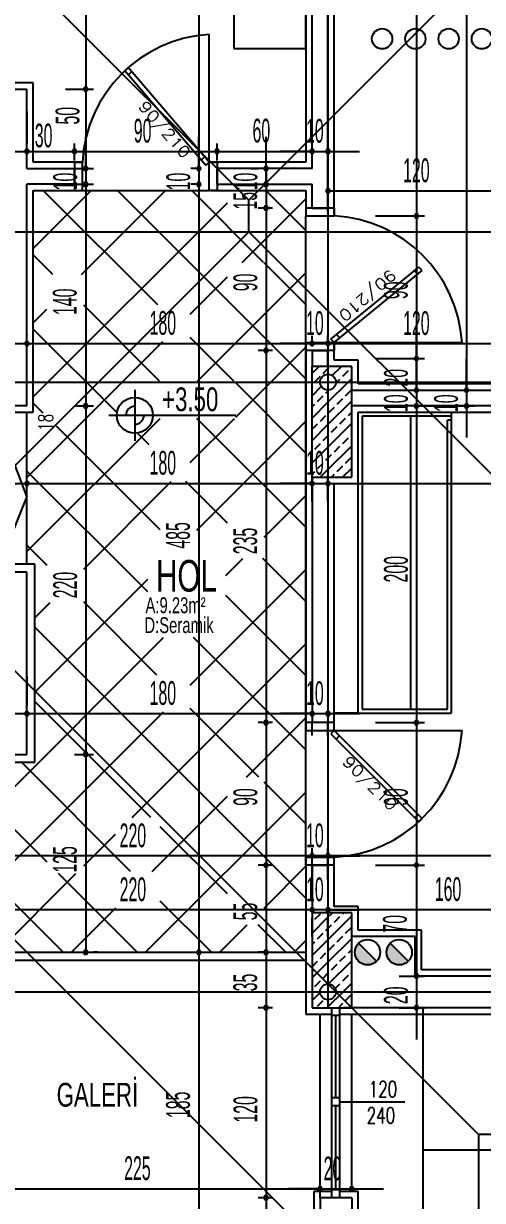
# Model space of a CAD drawing. Extents: x 3907.4 to 3911.57, y -3054.42 to -3053.7.
# Drawn here: x 3908.68 to 3908.738, y -3054.2664 to -3054.1177 of the extents above; entities that cross this region are included whole.
import ezdxf
from ezdxf.enums import TextEntityAlignment as Align

# ---------------------------------------------------------------- set-up
doc = ezdxf.new("R2010")
doc.units = 0
doc.header["$LTSCALE"] = 2
doc.header["$MEASUREMENT"] = 0
for name, pattern in [('ACAD_ISO03W100', [30, 12, -18]), ('ACAD_ISO07W100', [3.5, 0.5, -3]), ('ACAD_ISO10W100', [18, 12, -3, 0, -3])]:
    doc.linetypes.add(name, pattern=pattern)
doc.layers.get('0').update_dxf_attribs({"linetype": 'CONTINUOUS'})
for name, color, linetype in [('AKS', 11, 'CONTINUOUS'), ('DOĞRAMA', 2, 'CONTINUOUS'), ('DUVAR', 7, 'CONTINUOUS'), ('KOLON', 3, 'CONTINUOUS'), ('KOLTAR', 9, 'CONTINUOUS'), ('MB', 11, 'CONTINUOUS'), ('OLÇÜ', 6, 'CONTINUOUS'), ('SıVA', 6, 'CONTINUOUS'), ('TARAMA', 9, 'CONTINUOUS'), ('TEFRIŞ', 32, 'CONTINUOUS'), ('TEXT', 11, 'CONTINUOUS'), ('ÇATI', 7, 'CONTINUOUS')]:
    doc.layers.add(name, color=color, linetype=linetype)
doc.styles.add('DETAY', font='stylu.ttf', dxfattribs={"width": 0.7, "height": 13})
doc.styles.add('KAPı-PEN', font='simplex.shx', dxfattribs={"width": 0.7, "height": 10})
doc.styles.add('MAHAL', font='stylu.ttf', dxfattribs={"width": 0.7, "height": 20})
doc.styles.add('ÖLÇÜ', font='stylu.ttf', dxfattribs={"width": 0.5})
doc.linetypes.add('TRACKS', pattern='A,0.15,[130,ltypeshp.shx,S=0.25,R=0,X=0,Y=0],0.15', length=0.3)

msp = doc.modelspace()

# ---------------------------------------------------------------- hatches: boundary and pattern name
at = {"layer": 'SıVA'}
for points in [[(3908.723465526086, -3054.23662954204, 0.1989123673796589), (3908.724596896936, -3054.23616091289), (3908.722334155236, -3054.23389817119, 0.668178637919306)], [(3908.727465526086, -3054.23662954204, 0.1989123673796589), (3908.728596896936, -3054.23616091289), (3908.726334155237, -3054.23389817119, 0.668178637919306)]]:
    msp.add_hatch(color=256, dxfattribs=at).paths.add_polyline_path(points)

# ---------------------------------------------------------------- linework, layer by layer
at = {"color": 0, "linetype": 'ByBlock'}
for centre, start, end in [((3908.68788191342, -3054.12602954204), 90, 270), ((3908.68788191342, -3054.12602954204), 90, 270), ((3908.68788191342, -3054.12602954204), 270, 90), ((3908.68788191342, -3054.12602954204), 270, 90), ((3908.680465526086, -3054.133872682175), 0, 180), ((3908.680465526086, -3054.133872682175), 0, 180), ((3908.686465526087, -3054.133872682175), 0, 180), ((3908.686465526087, -3054.133872682175), 0, 180), ((3908.704465526086, -3054.133872682175), 0, 180), ((3908.704465526086, -3054.133872682175), 0, 180), ((3908.716465526086, -3054.133872682175), 0, 180), ((3908.716465526086, -3054.133872682175), 0, 180), ((3908.718465526086, -3054.133872682175), 0, 180), ((3908.680465526086, -3054.133872682175), 180, 0), ((3908.680465526086, -3054.133872682175), 180, 0), ((3908.686465526087, -3054.133872682175), 180, 0), ((3908.686465526087, -3054.133872682175), 180, 0), ((3908.704465526086, -3054.133872682175), 180, 0), ((3908.704465526086, -3054.133872682175), 180, 0), ((3908.716465526086, -3054.133872682175), 180, 0), ((3908.716465526086, -3054.133872682175), 180, 0), ((3908.718465526086, -3054.133872682175), 180, 0), ((3908.68788191342, -3054.13602954204), 90, 270), ((3908.68788191342, -3054.13602954204), 90, 270), ((3908.68788191342, -3054.13602954204), 270, 90), ((3908.68788191342, -3054.13602954204), 270, 90), ((3908.702166012065, -3054.13602954204), 90, 270), ((3908.702166012065, -3054.13602954204), 90, 270), ((3908.702166012065, -3054.13602954204), 270, 90), ((3908.702166012065, -3054.13602954204), 270, 90), ((3908.71064713891, -3054.13602954204), 90, 270), ((3908.71064713891, -3054.13602954204), 270, 90), ((3908.68788191342, -3054.13802954204), 90, 270), ((3908.68788191342, -3054.13802954204), 90, 270), ((3908.68788191342, -3054.13802954204), 270, 90), ((3908.68788191342, -3054.13802954204), 270, 90), ((3908.702166012065, -3054.13802954204), 90, 270), ((3908.702166012065, -3054.13802954204), 90, 270), ((3908.702166012065, -3054.13802954204), 270, 90), ((3908.702166012065, -3054.13802954204), 270, 90), ((3908.71064713891, -3054.13802954204), 90, 270), ((3908.71064713891, -3054.13802954204), 90, 270), ((3908.71064713891, -3054.13802954204), 270, 90), ((3908.71064713891, -3054.13802954204), 270, 90), ((3908.718465526086, -3054.138861397425), 0, 180), ((3908.718465526086, -3054.138861397425), 180, 0), ((3908.71064713891, -3054.14102954204), 90, 270), ((3908.71064713891, -3054.14102954204), 90, 270), ((3908.71064713891, -3054.14102954204), 270, 90), ((3908.71064713891, -3054.14102954204), 270, 90), ((3908.729637964168, -3054.14202954204), 90, 270), ((3908.729637964168, -3054.14202954204), 90, 270), ((3908.729637964168, -3054.14202954204), 270, 90), ((3908.729637964168, -3054.14202954204), 270, 90), ((3908.680465526086, -3054.158153164385), 0, 180), ((3908.680465526086, -3054.158153164385), 0, 180), ((3908.680465526086, -3054.158153164385), 180, 0), ((3908.680465526086, -3054.158153164385), 180, 0), ((3908.71064713891, -3054.15902954204), 90, 270), ((3908.71064713891, -3054.15902954204), 90, 270), ((3908.71064713891, -3054.15902954204), 270, 90), ((3908.71064713891, -3054.15902954204), 270, 90), ((3908.716465526086, -3054.158153164385), 0, 180), ((3908.716465526086, -3054.158153164385), 0, 180), ((3908.716465526086, -3054.158153164385), 180, 0), ((3908.716465526086, -3054.158153164385), 180, 0), ((3908.718465526086, -3054.158153164385), 0, 180), ((3908.718465526086, -3054.158153164385), 0, 180), ((3908.718465526086, -3054.158153164385), 180, 0), ((3908.718465526086, -3054.158153164385), 180, 0), ((3908.729637964168, -3054.16002954204), 90, 270), ((3908.729637964168, -3054.16002954204), 90, 270), ((3908.729637964168, -3054.16002954204), 270, 90), ((3908.729637964168, -3054.16002954204), 270, 90), ((3908.729637964168, -3054.16402954204), 90, 270), ((3908.729637964168, -3054.16402954204), 90, 270), ((3908.729637964168, -3054.16402954204), 270, 90), ((3908.729637964168, -3054.16402954204), 270, 90), ((3908.735965032226, -3054.16402954204), 90, 270), ((3908.735965032226, -3054.16402954204), 90, 270), ((3908.735965032226, -3054.16402954204), 270, 90), ((3908.735965032226, -3054.16402954204), 270, 90), ((3908.68788191342, -3054.16602954204), 90, 270), ((3908.68788191342, -3054.16602954204), 90, 270), ((3908.68788191342, -3054.16602954204), 270, 90), ((3908.68788191342, -3054.16602954204), 270, 90), ((3908.729637964168, -3054.16602954204), 90, 270), ((3908.729637964168, -3054.16602954204), 90, 270), ((3908.729637964168, -3054.16602954204), 270, 90), ((3908.729637964168, -3054.16602954204), 270, 90), ((3908.735965032226, -3054.16602954204), 90, 270), ((3908.735965032226, -3054.16602954204), 270, 90), ((3908.680465526086, -3054.175814088294), 0, 180), ((3908.680465526086, -3054.175814088294), 0, 180), ((3908.680465526086, -3054.175814088294), 180, 0), ((3908.680465526086, -3054.175814088294), 180, 0), ((3908.716465526086, -3054.175814088294), 0, 180), ((3908.716465526086, -3054.175814088294), 0, 180), ((3908.716465526086, -3054.175814088294), 180, 0), ((3908.716465526086, -3054.175814088294), 180, 0), ((3908.718465526086, -3054.175814088294), 0, 180), ((3908.718465526086, -3054.175814088294), 0, 180), ((3908.718465526086, -3054.175814088294), 180, 0), ((3908.718465526086, -3054.175814088294), 180, 0), ((3908.680465526086, -3054.204892913765), 0, 180), ((3908.680465526086, -3054.204892913765), 0, 180), ((3908.680465526086, -3054.204892913765), 180, 0), ((3908.680465526086, -3054.204892913765), 180, 0), ((3908.716465526086, -3054.204892913765), 0, 180), ((3908.716465526086, -3054.204892913765), 0, 180), ((3908.716465526086, -3054.204892913765), 180, 0), ((3908.716465526086, -3054.204892913765), 180, 0), ((3908.718465526086, -3054.204892913765), 0, 180), ((3908.718465526086, -3054.204892913765), 180, 0), ((3908.71064713891, -3054.20602954204), 90, 270), ((3908.71064713891, -3054.20602954204), 90, 270), ((3908.71064713891, -3054.20602954204), 270, 90), ((3908.71064713891, -3054.20602954204), 270, 90), ((3908.729637964168, -3054.20602954204), 90, 270), ((3908.729637964168, -3054.20602954204), 90, 270), ((3908.729637964168, -3054.20602954204), 270, 90), ((3908.729637964168, -3054.20602954204), 270, 90), ((3908.68788191342, -3054.21002954204), 90, 270), ((3908.68788191342, -3054.21002954204), 90, 270), ((3908.68788191342, -3054.21002954204), 270, 90), ((3908.68788191342, -3054.21002954204), 270, 90), ((3908.716465526086, -3054.222860197557), 0, 180), ((3908.716465526086, -3054.222860197557), 0, 180), ((3908.716465526086, -3054.222860197557), 180, 0), ((3908.716465526086, -3054.222860197557), 180, 0), ((3908.718465526086, -3054.222860197557), 0, 180), ((3908.718465526086, -3054.222860197557), 0, 180), ((3908.718465526086, -3054.222860197557), 180, 0), ((3908.718465526086, -3054.222860197557), 180, 0), ((3908.71064713891, -3054.22402954204), 90, 270), ((3908.71064713891, -3054.22402954204), 90, 270), ((3908.71064713891, -3054.22402954204), 270, 90), ((3908.71064713891, -3054.22402954204), 270, 90), ((3908.729637964168, -3054.22402954204), 90, 270), ((3908.729637964168, -3054.22402954204), 90, 270), ((3908.729637964168, -3054.22402954204), 270, 90), ((3908.729637964168, -3054.22402954204), 270, 90), ((3908.716465526086, -3054.229674175726), 0, 180), ((3908.716465526086, -3054.229674175726), 0, 180), ((3908.716465526086, -3054.229674175726), 180, 0), ((3908.716465526086, -3054.229674175726), 180, 0), ((3908.718465526086, -3054.229674175726), 0, 180), ((3908.718465526086, -3054.229674175726), 0, 180), ((3908.718465526086, -3054.229674175726), 180, 0), ((3908.718465526086, -3054.229674175726), 180, 0), ((3908.68788191342, -3054.23502954204), 90, 270), ((3908.68788191342, -3054.23502954204), 270, 90), ((3908.702166012065, -3054.23502954204), 90, 270), ((3908.702166012065, -3054.23502954204), 90, 270), ((3908.702166012065, -3054.23502954204), 270, 90), ((3908.702166012065, -3054.23502954204), 270, 90), ((3908.71064713891, -3054.23502954204), 90, 270), ((3908.71064713891, -3054.23502954204), 90, 270), ((3908.71064713891, -3054.23502954204), 270, 90), ((3908.71064713891, -3054.23502954204), 270, 90), ((3908.729637964168, -3054.23802954204), 90, 270), ((3908.729637964168, -3054.23802954204), 90, 270), ((3908.729637964168, -3054.23802954204), 270, 90), ((3908.729637964168, -3054.23802954204), 270, 90), ((3908.71064713891, -3054.24202954204), 90, 270), ((3908.71064713891, -3054.24202954204), 90, 270), ((3908.71064713891, -3054.24202954204), 270, 90), ((3908.71064713891, -3054.24202954204), 270, 90), ((3908.729637964168, -3054.24202954204), 90, 270), ((3908.729637964168, -3054.24202954204), 270, 90), ((3908.717465526086, -3054.264923928749), 0, 180), ((3908.717465526086, -3054.264923928749), 0, 180), ((3908.721465526086, -3054.264923928749), 0, 180), ((3908.71064713891, -3054.26602954204), 90, 270), ((3908.71064713891, -3054.26602954204), 90, 270), ((3908.71064713891, -3054.26602954204), 270, 90), ((3908.71064713891, -3054.26602954204), 270, 90), ((3908.717465526086, -3054.264923928749), 180, 0), ((3908.717465526086, -3054.264923928749), 180, 0), ((3908.721465526086, -3054.264923928749), 180, 0)]:
    msp.add_arc(centre, 0.00025, start, end, dxfattribs=at)
at = {"layer": 'AKS', "linetype": 'ACAD_ISO10W100'}
for p, q in [((3908.718465526086, -3053.717968091759), (3908.718465526086, -3054.24202954204)), ((3908.430962617092, -3054.14402954204), (3908.806465526086, -3054.14402954204)), ((3908.430962617092, -3054.16302954204), (3908.806465526086, -3054.16302954204)), ((3908.430962617092, -3054.24002954204), (3908.806465526086, -3054.24002954204))]:
    msp.add_line(p, q, dxfattribs=at)
at = {"layer": 'AKS'}
for centre in [(3908.718465526086, -3054.16302954204), (3908.718465526086, -3054.24002954204)]:
    msp.add_circle(centre, 0.001, dxfattribs=at)
at = {"layer": 'DOĞRAMA', "linetype": 'ACAD_ISO07W100'}
for p, q in [((3908.703465526086, -3054.13522954204), (3908.703465526086, -3054.11910690046)), ((3908.719265526086, -3054.15802954204), (3908.735388167666, -3054.15802954204)), ((3908.719265526086, -3054.20702954204), (3908.735388167666, -3054.20702954204))]:
    msp.add_line(p, q, dxfattribs=at)
at = {"layer": 'DOĞRAMA'}
for p, q in [((3908.693240299743, -3054.123262268361), (3908.692828942054, -3054.123699120802)), ((3908.703465526086, -3054.13522954204), (3908.693240456764, -3054.123262107375)), ((3908.703041262017, -3054.135653806109), (3908.692828942054, -3054.123699120802)), ((3908.693690662545, -3054.123789028816), (3908.693267356475, -3054.124212334886)), ((3908.686465526087, -3054.13522954204), (3908.686465526087, -3054.13882954204)), ((3908.686465526087, -3054.13522954204), (3908.687465526086, -3054.13522954204)), ((3908.687465526086, -3054.13882954204), (3908.687465526086, -3054.13522954204)), ((3908.702823800048, -3054.134587816002), (3908.70239953598, -3054.13501208007)), ((3908.703465526086, -3054.13522954204), (3908.703041262017, -3054.135653806109)), ((3908.703465526086, -3054.13522954204), (3908.704465526086, -3054.13522954204)), ((3908.703465526086, -3054.13882954204), (3908.703465526086, -3054.13522954204)), ((3908.704465526086, -3054.13522954204), (3908.704465526086, -3054.13882954204)), ((3908.686465526087, -3054.13882954204), (3908.687465526086, -3054.13882954204)), ((3908.704465526086, -3054.13882954204), (3908.703465526086, -3054.13882954204)), ((3908.715665526086, -3054.14102954204), (3908.715665526086, -3054.14202954204)), ((3908.719265526086, -3054.14102954204), (3908.715665526086, -3054.14102954204)), ((3908.719265526086, -3054.14102954204), (3908.719265526086, -3054.14202954204)), ((3908.715665526086, -3054.14202954204), (3908.719265526086, -3054.14202954204)), ((3908.718841262018, -3054.157605277971), (3908.729926526909, -3054.14852001308)), ((3908.73036337935, -3054.148931370769), (3908.729926526909, -3054.14852001308)), ((3908.719265526086, -3054.15802954204), (3908.730363540336, -3054.14893152779)), ((3908.729874976726, -3054.149420091401), (3908.729450712657, -3054.148995827332)), ((3908.719265526086, -3054.15802954204), (3908.718841262018, -3054.157605277971)), ((3908.719907252124, -3054.157387816002), (3908.719482988056, -3054.156963551933)), ((3908.715665526086, -3054.15902954204), (3908.715665526086, -3054.15802954204)), ((3908.715665526086, -3054.15802954204), (3908.719265526086, -3054.15802954204)), ((3908.719265526086, -3054.15902954204), (3908.715665526086, -3054.15902954204)), ((3908.719265526086, -3054.15802954204), (3908.719265526086, -3054.15902954204)), ((3908.715665526086, -3054.20602954204), (3908.715665526086, -3054.20702954204)), ((3908.719265526086, -3054.20602954204), (3908.715665526086, -3054.20602954204)), ((3908.719265526086, -3054.20702954204), (3908.719265526086, -3054.20602954204)), ((3908.715665526086, -3054.20702954204), (3908.719265526086, -3054.20702954204)), ((3908.719265526086, -3054.20702954204), (3908.718841262018, -3054.207453806109)), ((3908.718841262018, -3054.207453806109), (3908.729926526909, -3054.218539071)), ((3908.719265526086, -3054.20702954204), (3908.730363540336, -3054.218127556289)), ((3908.719907252124, -3054.207671268078), (3908.719482988056, -3054.208095532147)), ((3908.729874976726, -3054.217638992679), (3908.729450712657, -3054.218063256748)), ((3908.73036337935, -3054.218127713311), (3908.729926526909, -3054.218539071)), ((3908.715665526086, -3054.22402954204), (3908.715665526086, -3054.22302954204)), ((3908.715665526086, -3054.22302954204), (3908.719265526086, -3054.22302954204)), ((3908.719265526086, -3054.22402954204), (3908.719265526086, -3054.22302954204)), ((3908.719265526086, -3054.22402954204), (3908.715665526086, -3054.22402954204)), ((3908.718965526086, -3054.26602954204), (3908.718965526086, -3054.24202954204)), ((3908.719965526087, -3054.26602954204), (3908.719965526087, -3054.24202954204)), ((3908.717465526086, -3054.26522954204), (3908.717465526086, -3054.24282954204)), ((3908.719965526087, -3054.24302954204), (3908.718965526086, -3054.24302954204)), ((3908.719465526086, -3054.253423657439), (3908.719465526086, -3054.24302954204)), ((3908.721465526086, -3054.26522954204), (3908.721465526086, -3054.24282954204)), ((3908.719965526087, -3054.253423657439), (3908.718965526086, -3054.253423657439)), ((3908.719965526087, -3054.253920572399), (3908.725342630676, -3054.253920572399)), ((3908.719965526087, -3054.253920572399), (3908.727342630676, -3054.253920572399)), ((3908.719965526087, -3054.253920572399), (3908.728163043502, -3054.253920572399)), ((3908.719965526087, -3054.254423657439), (3908.718965526086, -3054.254423657439)), ((3908.719465526086, -3054.26502954204), (3908.719465526086, -3054.254423657439)), ((3908.719965526087, -3054.26502954204), (3908.718965526086, -3054.26502954204)), ((3908.719965526087, -3054.26502954204), (3908.718965526086, -3054.26502954204))]:
    msp.add_line(p, q, dxfattribs=at)
at = {"layer": 'DOĞRAMA', "linetype": 'ACAD_ISO07W100'}
for centre, radius, start, end in [((3908.704512516399, -3054.13614639299), 0.01707162834610346, 93.51611418985316, 176.9213847279347), ((3908.718348675136, -3054.159076532353), 0.01707162834609832, 3.516114189853143, 86.9213847279347), ((3908.718348675136, -3054.205982551727), 0.01707162834610099, 273.0786152720653, 356.4838858101468)]:
    msp.add_arc(centre, radius, start, end, dxfattribs=at)
at = {"layer": 'DUVAR'}
for p, q in [((3908.716465526086, -3054.13602954204), (3908.716465526086, -3054.05602954204)), ((3908.718465526086, -3054.14102954204), (3908.718465526086, -3054.05602954204)), ((3908.634465526086, -3054.12602954204), (3908.680465526086, -3054.12602954204)), ((3908.680465526086, -3054.13602954204), (3908.680465526086, -3054.12602954204)), ((3908.680465526086, -3054.13602954204), (3908.686465526087, -3054.13602954204)), ((3908.686465526087, -3054.13802954204), (3908.686465526087, -3054.13602954204)), ((3908.686465526087, -3054.13802954204), (3908.686465526087, -3054.13602954204)), ((3908.686465526087, -3054.13802954204), (3908.686465526087, -3054.13602954204)), ((3908.716465526086, -3054.13602954204), (3908.704465526086, -3054.13602954204)), ((3908.704465526086, -3054.13802954204), (3908.704465526086, -3054.13602954204)), ((3908.704465526086, -3054.13602954204), (3908.704465526086, -3054.13802954204)), ((3908.704465526086, -3054.13602954204), (3908.704465526086, -3054.13802954204)), ((3908.704465526086, -3054.13602954204), (3908.704465526086, -3054.13802954204)), ((3908.680465526086, -3054.16602954204), (3908.680465526086, -3054.13802954204)), ((3908.686465526087, -3054.13802954204), (3908.680465526086, -3054.13802954204)), ((3908.704465526086, -3054.13802954204), (3908.716465526086, -3054.13802954204)), ((3908.716465526086, -3054.14102954204), (3908.716465526086, -3054.13802954204)), ((3908.716465526086, -3054.14102954204), (3908.718465526086, -3054.14102954204)), ((3908.716465526086, -3054.14102954204), (3908.718465526086, -3054.14102954204)), ((3908.716465526086, -3054.14102954204), (3908.718465526086, -3054.14102954204)), ((3908.716465526086, -3054.15902954204), (3908.716465526086, -3054.16102954204)), ((3908.716465526086, -3054.15902954204), (3908.716465526086, -3054.16102954204)), ((3908.716465526086, -3054.15902954204), (3908.718465526086, -3054.15902954204)), ((3908.718465526086, -3054.15902954204), (3908.716465526086, -3054.15902954204)), ((3908.718465526086, -3054.15902954204), (3908.716465526086, -3054.15902954204)), ((3908.718465526086, -3054.15902954204), (3908.716465526086, -3054.15902954204)), ((3908.718465526086, -3054.16102954204), (3908.718465526086, -3054.15902954204)), ((3908.718465526086, -3054.16102954204), (3908.718465526086, -3054.15902954204)), ((3908.721465526086, -3054.16402954204), (3908.742465526086, -3054.16402954204)), ((3908.680465526086, -3054.16602954204), (3908.615465526086, -3054.16602954204)), ((3908.805465526086, -3054.16602954204), (3908.721465526086, -3054.16602954204)), ((3908.716465526086, -3054.17502954204), (3908.716465526086, -3054.20602954204)), ((3908.718465526086, -3054.17502954204), (3908.718465526086, -3054.20602954204)), ((3908.718465526086, -3054.20602954204), (3908.716465526086, -3054.20602954204)), ((3908.718465526086, -3054.20602954204), (3908.716465526086, -3054.20602954204)), ((3908.716465526086, -3054.22402954204), (3908.716465526086, -3054.23002954204)), ((3908.716465526086, -3054.22402954204), (3908.718465526086, -3054.22402954204)), ((3908.718465526086, -3054.22402954204), (3908.718465526086, -3054.23002954204)), ((3908.729465526086, -3054.23302954204), (3908.721465526086, -3054.23302954204)), ((3908.729465526086, -3054.23802954204), (3908.729465526086, -3054.23302954204)), ((3908.750465526086, -3054.23802954204), (3908.729465526086, -3054.23802954204)), ((3908.747465526086, -3054.24202954204), (3908.720465526086, -3054.24202954204)), ((3908.717465526086, -3054.26602954204), (3908.717465526086, -3054.27202954204)), ((3908.721465526086, -3054.26602954204), (3908.717465526086, -3054.26602954204)), ((3908.721465526086, -3054.26602954204), (3908.721465526086, -3054.27602954204))]:
    msp.add_line(p, q, dxfattribs=at)
at = {"layer": 'DUVAR', "ltscale": 4}
for p, q in [((3908.686465526087, -3054.13602954204), (3908.686465526087, -3054.13802954204)), ((3908.718465526086, -3054.14102954204), (3908.716465526086, -3054.14102954204)), ((3908.718465526086, -3054.22402954204), (3908.716465526086, -3054.22402954204))]:
    msp.add_line(p, q, dxfattribs=at)
at = {"layer": 'DUVAR'}
for centre in [(3908.723465526086, -3054.23502954204), (3908.727465526086, -3054.23502954204)]:
    msp.add_circle(centre, 0.0016, dxfattribs=at)
at = {"layer": 'KOLON'}
for p, q in [((3908.716465526086, -3054.17502954204), (3908.716465526086, -3054.16102954204)), ((3908.721465526086, -3054.16102954204), (3908.716465526086, -3054.16102954204)), ((3908.716465526086, -3054.17502954204), (3908.716465526086, -3054.16102954204)), ((3908.721465526086, -3054.17502954204), (3908.721465526086, -3054.16102954204)), ((3908.716465526086, -3054.17502954204), (3908.721465526086, -3054.17502954204)), ((3908.716465526086, -3054.17502954204), (3908.721465526086, -3054.17502954204)), ((3908.721465526086, -3054.23002954204), (3908.716465526086, -3054.23002954204)), ((3908.716465526086, -3054.23002954204), (3908.716465526086, -3054.24202954204)), ((3908.721465526086, -3054.24202954204), (3908.721465526086, -3054.23002954204)), ((3908.716465526086, -3054.24202954204), (3908.721465526086, -3054.24202954204)), ((3908.716465526086, -3054.24202954204), (3908.721465526086, -3054.24202954204))]:
    msp.add_line(p, q, dxfattribs=at)
at = {"layer": 'KOLTAR'}
for p, q in [((3908.716465526086, -3054.161904288769), (3908.717340272815, -3054.16102954204)), ((3908.717861838022, -3054.161922190394), (3908.718465526086, -3054.161318502329)), ((3908.718465526086, -3054.161318502329), (3908.718568944803, -3054.161215083613)), ((3908.719008469332, -3054.162189772648), (3908.72016869994, -3054.16102954204)), ((3908.720336711755, -3054.162275743784), (3908.721043818537, -3054.161568637003)), ((3908.721397371927, -3054.161215083613), (3908.721465526086, -3054.161146929453)), ((3908.716465526086, -3054.164732715893), (3908.717625756694, -3054.163572485286)), ((3908.71680117785, -3054.162982850566), (3908.717508284631, -3054.162275743784)), ((3908.718465526086, -3054.165561143018), (3908.720997127065, -3054.16302954204)), ((3908.719457649536, -3054.163154806004), (3908.7195829135, -3054.16302954204)), ((3908.7195829135, -3054.16302954204), (3908.719983158365, -3054.162629297175)), ((3908.720997127065, -3054.16302954204), (3908.721465526086, -3054.162561143019)), ((3908.71715473124, -3054.1654577243), (3908.717861838022, -3054.164750617519)), ((3908.718215391412, -3054.164397064128), (3908.718465526086, -3054.164146929454)), ((3908.718465526086, -3054.164146929454), (3908.71859079005, -3054.16402166549)), ((3908.720690265146, -3054.164750617519), (3908.721397371927, -3054.164043510737)), ((3908.716465526086, -3054.167561143018), (3908.718465526086, -3054.165561143018)), ((3908.716465526086, -3054.166146929454), (3908.71680117785, -3054.16581127769)), ((3908.718465526086, -3054.168389570143), (3908.721465526086, -3054.165389570143)), ((3908.718568944803, -3054.166871937862), (3908.719276051584, -3054.166164831081)), ((3908.719629604974, -3054.16581127769), (3908.720336711755, -3054.165104170909)), ((3908.717508284631, -3054.167932598034), (3908.718215391412, -3054.167225491253)), ((3908.719983158365, -3054.168286151425), (3908.720690265146, -3054.167579044643)), ((3908.721043818537, -3054.167225491253), (3908.721465526086, -3054.166803783703)), ((3908.716465526086, -3054.168975356578), (3908.71715473124, -3054.168286151425)), ((3908.716465526086, -3054.170389570143), (3908.718465526086, -3054.168389570143)), ((3908.718465526086, -3054.171217997268), (3908.721465526086, -3054.168217997268)), ((3908.718922498193, -3054.169346811596), (3908.719629604974, -3054.168639704815)), ((3908.71680117785, -3054.17146813194), (3908.717508284631, -3054.170761025159)), ((3908.717861838022, -3054.170407471768), (3908.718465526086, -3054.169803783703)), ((3908.718465526086, -3054.169803783703), (3908.718568944803, -3054.169700364987)), ((3908.720336711755, -3054.170761025159), (3908.721043818537, -3054.170053918378)), ((3908.721397371927, -3054.169700364987), (3908.721465526086, -3054.169632210828)), ((3908.716465526086, -3054.173217997268), (3908.718465526086, -3054.171217997268)), ((3908.718465526086, -3054.174046424393), (3908.721465526086, -3054.171046424393)), ((3908.718465526086, -3054.172632210828), (3908.718922498193, -3054.172175238721)), ((3908.719276051584, -3054.171821685331), (3908.719983158365, -3054.171114578549)), ((3908.71715473124, -3054.173943005674), (3908.717861838022, -3054.173235898893)), ((3908.718215391412, -3054.172882345502), (3908.718465526086, -3054.172632210828)), ((3908.719629604974, -3054.174296559065), (3908.720336711755, -3054.173589452284)), ((3908.720310835564, -3054.17502954204), (3908.721465526086, -3054.173874851517)), ((3908.720690265146, -3054.173235898893), (3908.721397371927, -3054.172528792112)), ((3908.716465526086, -3054.174632210828), (3908.71680117785, -3054.174296559065)), ((3908.717482408439, -3054.17502954204), (3908.718465526086, -3054.174046424393)), ((3908.718896621999, -3054.17502954204), (3908.719276051584, -3054.174650112455)), ((3908.71680117785, -3054.23086510156), (3908.717508284631, -3054.230157994778)), ((3908.718465526086, -3054.230614966888), (3908.719050950934, -3054.23002954204)), ((3908.718465526086, -3054.233443394012), (3908.721465526086, -3054.230443394012)), ((3908.720336711755, -3054.230157994778), (3908.720465164494, -3054.23002954204)), ((3908.716465526086, -3054.232614966887), (3908.718465526086, -3054.230614966888)), ((3908.718465526086, -3054.232029180448), (3908.718922498193, -3054.231572208341)), ((3908.719276051584, -3054.23121865495), (3908.719983158365, -3054.230511548169)), ((3908.720690265146, -3054.232632868513), (3908.721397371927, -3054.231925761731)), ((3908.716465526086, -3054.235443394012), (3908.718465526086, -3054.233443394012)), ((3908.71715473124, -3054.233339975294), (3908.717861838022, -3054.232632868513)), ((3908.718215391412, -3054.232279315122), (3908.718465526086, -3054.232029180448)), ((3908.718465526086, -3054.236271821137), (3908.721465526086, -3054.233271821137)), ((3908.719629604974, -3054.233693528684), (3908.720336711755, -3054.232986421903)), ((3908.716465526086, -3054.234029180448), (3908.71680117785, -3054.233693528684)), ((3908.718568944803, -3054.234754188856), (3908.719276051584, -3054.234047082075)), ((3908.721043818537, -3054.235107742247), (3908.721465526086, -3054.234686034697)), ((3908.716465526086, -3054.236857607572), (3908.71715473124, -3054.236168402419)), ((3908.716465526086, -3054.238271821137), (3908.718465526086, -3054.236271821137)), ((3908.717508284631, -3054.235814849028), (3908.718215391412, -3054.235107742247)), ((3908.718533892582, -3054.239031881766), (3908.721465526086, -3054.236100248262)), ((3908.719983158365, -3054.236168402419), (3908.720690265146, -3054.235461295637)), ((3908.717861838022, -3054.238289722762), (3908.718465526086, -3054.237686034697)), ((3908.718465526086, -3054.237686034697), (3908.718568944803, -3054.237582615981)), ((3908.718922498193, -3054.23722906259), (3908.719629604974, -3054.236521955809)), ((3908.721397371927, -3054.237582615981), (3908.721465526086, -3054.237514461822)), ((3908.71680117785, -3054.239350382934), (3908.717508284631, -3054.238643276153)), ((3908.719372224791, -3054.239607763117), (3908.719983158365, -3054.238996829543)), ((3908.720336711755, -3054.238643276153), (3908.721043818537, -3054.237936169372)), ((3908.720364659433, -3054.24002954204), (3908.721465526086, -3054.238928675386)), ((3908.716465526086, -3054.241100248262), (3908.717467865813, -3054.240097908536)), ((3908.718465526086, -3054.241928675387), (3908.720364659433, -3054.24002954204)), ((3908.720690265146, -3054.241118149886), (3908.721397371927, -3054.240411043105)), ((3908.71715473124, -3054.241825256668), (3908.717861838022, -3054.241118149886)), ((3908.718364659433, -3054.24202954204), (3908.718465526086, -3054.241928675387)), ((3908.719778872993, -3054.24202954204), (3908.720336711755, -3054.241471703277)), ((3908.721193086558, -3054.24202954204), (3908.721465526086, -3054.241757102511))]:
    msp.add_line(p, q, dxfattribs=at)
at = {"layer": 'MB'}
for p, q in [((3908.680465526086, -3054.18602954204), (3908.680465526086, -3054.16682954204)), ((3908.681465526086, -3054.18602954204), (3908.635465526086, -3054.18602954204)), ((3908.680465526086, -3054.18702954204), (3908.636465526086, -3054.18702954204)), ((3908.680465526086, -3054.21002954204), (3908.680465526086, -3054.18702954204)), ((3908.681465526086, -3054.21102954204), (3908.681465526086, -3054.18602954204)), ((3908.681465526086, -3054.19002954204), (3908.681465526086, -3054.18902954204)), ((3908.673265526086, -3054.21002954204), (3908.680465526086, -3054.21002954204)), ((3908.673265526086, -3054.21102954204), (3908.681465526086, -3054.21102954204)), ((3908.673265526086, -3054.23502954204), (3908.715665526086, -3054.23502954204)), ((3908.673265526086, -3054.23602954204), (3908.715665526086, -3054.23602954204))]:
    msp.add_line(p, q, dxfattribs=at)
at = {"layer": 'MB', "color": 2}
for p, q in [((3908.678865526086, -3054.173358607757), (3908.680465526086, -3054.17752954204)), ((3908.678865526086, -3054.18152954204), (3908.680465526086, -3054.17752954204)), ((3908.730465526086, -3054.27602954204), (3908.730465526086, -3054.24202954204)), ((3908.822465526086, -3054.26002954204), (3908.730465526086, -3054.26002954204))]:
    msp.add_line(p, q, dxfattribs=at)
at = {"layer": 'OLÇÜ', "color": 6}
for p, q in [((3908.68788191342, -3054.04602954204), (3908.68788191342, -3054.12602954204)), ((3908.702166012065, -3054.04602954204), (3908.702166012065, -3054.13602954204)), ((3908.729637964168, -3054.04602954204), (3908.729637964168, -3054.14202954204)), ((3908.735965032226, -3054.04602954204), (3908.735965032226, -3054.16402954204)), ((3908.685330678817, -3054.12602954204), (3908.68888191342, -3054.12602954204)), ((3908.685330678817, -3054.12602954204), (3908.68888191342, -3054.12602954204)), ((3908.68788191342, -3054.12602954204), (3908.68788191342, -3054.13602954204)), ((3908.680465526086, -3054.128839344621), (3908.680465526086, -3054.132872682175)), ((3908.680465526086, -3054.128839344621), (3908.680465526086, -3054.132872682175)), ((3908.68788191342, -3054.13602954204), (3908.68788191342, -3054.13202954204)), ((3908.702166012065, -3054.13602954204), (3908.702166012065, -3054.13202954204)), ((3908.71064713891, -3054.13602954204), (3908.71064713891, -3054.13202954204)), ((3908.686465526087, -3054.13502954204), (3908.686465526087, -3054.132872682175)), ((3908.686465526087, -3054.13502954204), (3908.686465526087, -3054.132872682175)), ((3908.704465526086, -3054.13502954204), (3908.704465526086, -3054.132872682175)), ((3908.704465526086, -3054.13502954204), (3908.704465526086, -3054.132872682175)), ((3908.716465526086, -3054.13402954204), (3908.716465526086, -3054.132872682175)), ((3908.716465526086, -3054.13402954204), (3908.716465526086, -3054.132872682175)), ((3908.718465526086, -3054.134660369086), (3908.718465526086, -3054.132872682175)), ((3908.678465526086, -3054.133872682175), (3908.680465526086, -3054.133872682175)), ((3908.680465526086, -3054.133872682175), (3908.684465526086, -3054.133872682175)), ((3908.680465526086, -3054.133872682175), (3908.686465526087, -3054.133872682175)), ((3908.686465526087, -3054.133872682175), (3908.704465526086, -3054.133872682175)), ((3908.704465526086, -3054.133872682175), (3908.716465526086, -3054.133872682175)), ((3908.71064713891, -3054.13802954204), (3908.71064713891, -3054.13402954204)), ((3908.716465526086, -3054.133872682175), (3908.712465526086, -3054.133872682175)), ((3908.716465526086, -3054.133872682175), (3908.718465526086, -3054.133872682175)), ((3908.718465526086, -3054.133872682175), (3908.722465526086, -3054.133872682175)), ((3908.686465526087, -3054.13602954204), (3908.68888191342, -3054.13602954204)), ((3908.686465526087, -3054.13602954204), (3908.68888191342, -3054.13602954204)), ((3908.68788191342, -3054.13602954204), (3908.68788191342, -3054.13802954204)), ((3908.702465526086, -3054.13602954204), (3908.701166012065, -3054.13602954204)), ((3908.702465526086, -3054.13602954204), (3908.701166012065, -3054.13602954204)), ((3908.702166012065, -3054.13602954204), (3908.702166012065, -3054.13802954204)), ((3908.708761248171, -3054.13602954204), (3908.70964713891, -3054.13602954204)), ((3908.71064713891, -3054.13602954204), (3908.71064713891, -3054.13802954204)), ((3908.686465526087, -3054.13802954204), (3908.68888191342, -3054.13802954204)), ((3908.686465526087, -3054.13802954204), (3908.68888191342, -3054.13802954204)), ((3908.68788191342, -3054.13802954204), (3908.68788191342, -3054.16602954204)), ((3908.68788191342, -3054.13802954204), (3908.68788191342, -3054.14202954204)), ((3908.702465526086, -3054.13802954204), (3908.701166012065, -3054.13802954204)), ((3908.702465526086, -3054.13802954204), (3908.701166012065, -3054.13802954204)), ((3908.702166012065, -3054.13802954204), (3908.702166012065, -3054.23502954204)), ((3908.702166012065, -3054.13802954204), (3908.702166012065, -3054.14202954204)), ((3908.708761248171, -3054.13802954204), (3908.70964713891, -3054.13802954204)), ((3908.708761248171, -3054.13802954204), (3908.70964713891, -3054.13802954204)), ((3908.71064713891, -3054.13802954204), (3908.71064713891, -3054.14202954204)), ((3908.71064713891, -3054.13802954204), (3908.71064713891, -3054.14102954204)), ((3908.718465526086, -3054.138861397425), (3908.742465526086, -3054.138861397425)), ((3908.711465526086, -3054.14102954204), (3908.70964713891, -3054.14102954204)), ((3908.711465526086, -3054.14102954204), (3908.70964713891, -3054.14102954204)), ((3908.71064713891, -3054.14102954204), (3908.71064713891, -3054.15902954204)), ((3908.71064713891, -3054.14102954204), (3908.71064713891, -3054.14502954204)), ((3908.718465526086, -3054.141443889021), (3908.718465526086, -3054.139861397425)), ((3908.724465526087, -3054.14202954204), (3908.730637964168, -3054.14202954204)), ((3908.724465526087, -3054.14202954204), (3908.730637964168, -3054.14202954204)), ((3908.729637964168, -3054.14202954204), (3908.729637964168, -3054.16002954204)), ((3908.729637964168, -3054.16002954204), (3908.729637964168, -3054.15602954204)), ((3908.680465526086, -3054.157111785228), (3908.680465526086, -3054.157153164385)), ((3908.680465526086, -3054.157111785228), (3908.680465526086, -3054.157153164385)), ((3908.716465526086, -3054.15802954204), (3908.716465526086, -3054.157153164385)), ((3908.716465526086, -3054.15802954204), (3908.716465526086, -3054.157153164385)), ((3908.718465526086, -3054.15802954204), (3908.718465526086, -3054.157153164385)), ((3908.718465526086, -3054.15802954204), (3908.718465526086, -3054.157153164385)), ((3908.678465526086, -3054.158153164385), (3908.680465526086, -3054.158153164385)), ((3908.680465526086, -3054.158153164385), (3908.716465526086, -3054.158153164385)), ((3908.680465526086, -3054.158153164385), (3908.684465526086, -3054.158153164385)), ((3908.711465526086, -3054.15902954204), (3908.70964713891, -3054.15902954204)), ((3908.711465526086, -3054.15902954204), (3908.70964713891, -3054.15902954204)), ((3908.71064713891, -3054.15902954204), (3908.71064713891, -3054.20602954204)), ((3908.716465526086, -3054.158153164385), (3908.712465526086, -3054.158153164385)), ((3908.716465526086, -3054.158153164385), (3908.718465526086, -3054.158153164385)), ((3908.718465526086, -3054.158153164385), (3908.742465526086, -3054.158153164385)), ((3908.718465526086, -3054.158153164385), (3908.722465526086, -3054.158153164385)), ((3908.724465526087, -3054.16002954204), (3908.730637964168, -3054.16002954204)), ((3908.724465526087, -3054.16002954204), (3908.730637964168, -3054.16002954204)), ((3908.729637964168, -3054.16002954204), (3908.729637964168, -3054.16402954204)), ((3908.729637964168, -3054.16402954204), (3908.729637964168, -3054.16002954204)), ((3908.735965032226, -3054.16402954204), (3908.735965032226, -3054.16002954204)), ((3908.729637964168, -3054.16402954204), (3908.729637964168, -3054.16802954204)), ((3908.729637964168, -3054.16402954204), (3908.729637964168, -3054.16602954204)), ((3908.729732149196, -3054.16402954204), (3908.736965032226, -3054.16402954204)), ((3908.729732149196, -3054.16402954204), (3908.736965032226, -3054.16402954204)), ((3908.729732149196, -3054.16402954204), (3908.730637964168, -3054.16402954204)), ((3908.729732149196, -3054.16402954204), (3908.730637964168, -3054.16402954204)), ((3908.735965032226, -3054.16402954204), (3908.735965032226, -3054.16602954204)), ((3908.686465526087, -3054.16602954204), (3908.68888191342, -3054.16602954204)), ((3908.686465526087, -3054.16602954204), (3908.68888191342, -3054.16602954204)), ((3908.68788191342, -3054.16602954204), (3908.68788191342, -3054.21002954204)), ((3908.729637964168, -3054.16602954204), (3908.729637964168, -3054.20602954204)), ((3908.729637964168, -3054.16602954204), (3908.729637964168, -3054.17002954204)), ((3908.729732149196, -3054.16602954204), (3908.730637964168, -3054.16602954204)), ((3908.729732149196, -3054.16602954204), (3908.736965032226, -3054.16602954204)), ((3908.729732149196, -3054.16602954204), (3908.730637964168, -3054.16602954204)), ((3908.735965032226, -3054.16602954204), (3908.735965032226, -3054.17002954204)), ((3908.680465526086, -3054.176300726311), (3908.680465526086, -3054.174814088294)), ((3908.680465526086, -3054.176300726311), (3908.680465526086, -3054.174814088294)), ((3908.716465526086, -3054.178108507647), (3908.716465526086, -3054.174814088294)), ((3908.716465526086, -3054.178108507647), (3908.716465526086, -3054.174814088294)), ((3908.718465526086, -3054.178108507647), (3908.718465526086, -3054.174814088294)), ((3908.718465526086, -3054.178108507647), (3908.718465526086, -3054.174814088294)), ((3908.636465526086, -3054.175814088294), (3908.680465526086, -3054.175814088294)), ((3908.680465526086, -3054.175814088294), (3908.716465526086, -3054.175814088294)), ((3908.716465526086, -3054.175814088294), (3908.712465526086, -3054.175814088294)), ((3908.716465526086, -3054.175814088294), (3908.718465526086, -3054.175814088294)), ((3908.718465526086, -3054.175814088294), (3908.722465526086, -3054.175814088294)), ((3908.718465526086, -3054.175814088294), (3908.802465526087, -3054.175814088294)), ((3908.680465526086, -3054.200149747796), (3908.680465526086, -3054.203892913765)), ((3908.680465526086, -3054.200149747796), (3908.680465526086, -3054.203892913765)), ((3908.615465526086, -3054.204892913765), (3908.680465526086, -3054.204892913765)), ((3908.680465526086, -3054.204892913765), (3908.716465526086, -3054.204892913765)), ((3908.716465526086, -3054.204892913765), (3908.712465526086, -3054.204892913765)), ((3908.716465526086, -3054.204892913765), (3908.718465526086, -3054.204892913765)), ((3908.718465526086, -3054.204892913765), (3908.722465526086, -3054.204892913765)), ((3908.711465526086, -3054.20602954204), (3908.70964713891, -3054.20602954204)), ((3908.711465526086, -3054.20602954204), (3908.70964713891, -3054.20602954204)), ((3908.71064713891, -3054.20602954204), (3908.71064713891, -3054.22402954204)), ((3908.716465526086, -3054.207646899903), (3908.716465526086, -3054.205892913765)), ((3908.716465526086, -3054.207646899903), (3908.716465526086, -3054.205892913765)), ((3908.718465526086, -3054.207646899903), (3908.718465526086, -3054.205892913765)), ((3908.724465526087, -3054.20602954204), (3908.730637964168, -3054.20602954204)), ((3908.724465526087, -3054.20602954204), (3908.730637964168, -3054.20602954204)), ((3908.729637964168, -3054.20602954204), (3908.729637964168, -3054.22402954204)), ((3908.686465526087, -3054.21002954204), (3908.68888191342, -3054.21002954204)), ((3908.686465526087, -3054.21002954204), (3908.68888191342, -3054.21002954204)), ((3908.68788191342, -3054.21002954204), (3908.68788191342, -3054.23502954204)), ((3908.716465526086, -3054.222860197557), (3908.672465526086, -3054.222860197557)), ((3908.716465526086, -3054.222860197557), (3908.712465526086, -3054.222860197557)), ((3908.716465526086, -3054.225851858883), (3908.716465526086, -3054.221860197557)), ((3908.716465526086, -3054.225851858883), (3908.716465526086, -3054.221860197557)), ((3908.718465526086, -3054.222860197557), (3908.716465526086, -3054.222860197557)), ((3908.718465526086, -3054.225851858883), (3908.718465526086, -3054.221860197557)), ((3908.718465526086, -3054.225851858883), (3908.718465526086, -3054.221860197557)), ((3908.802465526087, -3054.222860197557), (3908.718465526086, -3054.222860197557)), ((3908.718465526086, -3054.222860197557), (3908.722465526086, -3054.222860197557)), ((3908.711465526086, -3054.22402954204), (3908.70964713891, -3054.22402954204)), ((3908.711465526086, -3054.22402954204), (3908.70964713891, -3054.22402954204)), ((3908.71064713891, -3054.22402954204), (3908.71064713891, -3054.23502954204)), ((3908.724465526087, -3054.22402954204), (3908.730637964168, -3054.22402954204)), ((3908.724465526087, -3054.22402954204), (3908.730637964168, -3054.22402954204)), ((3908.729637964168, -3054.22402954204), (3908.729637964168, -3054.23802954204)), ((3908.716465526086, -3054.229674175726), (3908.672465526086, -3054.229674175726)), ((3908.716465526086, -3054.229674175726), (3908.712465526086, -3054.229674175726)), ((3908.718465526086, -3054.229674175726), (3908.716465526086, -3054.229674175726)), ((3908.750465526086, -3054.229674175726), (3908.718465526086, -3054.229674175726)), ((3908.718465526086, -3054.229674175726), (3908.722465526086, -3054.229674175726)), ((3908.716465526086, -3054.23302954204), (3908.716465526086, -3054.230674175727)), ((3908.716465526086, -3054.23302954204), (3908.716465526086, -3054.230674175727)), ((3908.718465526086, -3054.23302954204), (3908.718465526086, -3054.230674175727)), ((3908.718465526086, -3054.23302954204), (3908.718465526086, -3054.230674175727)), ((3908.729637964168, -3054.23802954204), (3908.729637964168, -3054.23402954204)), ((3908.68939898575, -3054.23502954204), (3908.68888191342, -3054.23502954204)), ((3908.698674811449, -3054.23502954204), (3908.701166012065, -3054.23502954204)), ((3908.698674811449, -3054.23502954204), (3908.701166012065, -3054.23502954204)), ((3908.702166012065, -3054.23502954204), (3908.702166012065, -3054.27202954204)), ((3908.710465526086, -3054.23502954204), (3908.70964713891, -3054.23502954204)), ((3908.710465526086, -3054.23502954204), (3908.70964713891, -3054.23502954204)), ((3908.71064713891, -3054.23502954204), (3908.71064713891, -3054.24202954204)), ((3908.727465526086, -3054.23802954204), (3908.730637964168, -3054.23802954204)), ((3908.727465526086, -3054.23802954204), (3908.730637964168, -3054.23802954204)), ((3908.729637964168, -3054.23802954204), (3908.729637964168, -3054.24202954204)), ((3908.711465526086, -3054.24202954204), (3908.70964713891, -3054.24202954204)), ((3908.711465526086, -3054.24202954204), (3908.70964713891, -3054.24202954204)), ((3908.71064713891, -3054.24202954204), (3908.71064713891, -3054.26602954204)), ((3908.727465526086, -3054.24202954204), (3908.730637964168, -3054.24202954204)), ((3908.729637964168, -3054.24202954204), (3908.729637964168, -3054.24602954204)), ((3908.717465526086, -3054.26602954204), (3908.717465526086, -3054.263923928749)), ((3908.717465526086, -3054.26602954204), (3908.717465526086, -3054.263923928749)), ((3908.721465526086, -3054.26502954204), (3908.721465526086, -3054.263923928749)), ((3908.672465526086, -3054.264923928749), (3908.717465526086, -3054.264923928749)), ((3908.711465526086, -3054.26602954204), (3908.70964713891, -3054.26602954204)), ((3908.711465526086, -3054.26602954204), (3908.70964713891, -3054.26602954204)), ((3908.71064713891, -3054.26602954204), (3908.71064713891, -3054.27202954204)), ((3908.717465526086, -3054.264923928749), (3908.713465526086, -3054.264923928749)), ((3908.717465526086, -3054.264923928749), (3908.721465526086, -3054.264923928749)), ((3908.721465526086, -3054.264923928749), (3908.725465526086, -3054.264923928749))]:
    msp.add_line(p, q, dxfattribs=at)
at = {"layer": 'SıVA'}
for p, q in [((3908.715665526086, -3054.04682954204), (3908.715665526086, -3054.13522954204)), ((3908.719265526086, -3054.14182954204), (3908.719265526086, -3054.05682954204)), ((3908.681265526086, -3054.12522954204), (3908.635265526086, -3054.12522954204)), ((3908.681265526086, -3054.13522954204), (3908.681265526086, -3054.12522954204)), ((3908.687265526086, -3054.13522954204), (3908.681265526086, -3054.13522954204)), ((3908.715665526086, -3054.13522954204), (3908.703665526086, -3054.13522954204)), ((3908.681265526086, -3054.13882954204), (3908.687265526086, -3054.13882954204)), ((3908.681265526086, -3054.16682954204), (3908.681265526086, -3054.13882954204)), ((3908.703665526086, -3054.13882954204), (3908.715665526086, -3054.13882954204)), ((3908.715665526086, -3054.13882954204), (3908.715665526086, -3054.14182954204)), ((3908.715665526086, -3054.15822954204), (3908.715665526086, -3054.20682954204)), ((3908.719265526086, -3054.16022954204), (3908.719265526086, -3054.15822954204)), ((3908.722265526086, -3054.16022954204), (3908.719265526086, -3054.16022954204)), ((3908.722265526086, -3054.16322954204), (3908.722265526086, -3054.16022954204)), ((3908.741665526086, -3054.16322954204), (3908.722265526086, -3054.16322954204)), ((3908.616265526086, -3054.16682954204), (3908.681265526086, -3054.16682954204)), ((3908.722265526086, -3054.16682954204), (3908.801665526086, -3054.16682954204)), ((3908.722265526086, -3054.17582954204), (3908.722265526086, -3054.16682954204)), ((3908.719265526086, -3054.20682954204), (3908.719265526086, -3054.17582954204)), ((3908.719265526086, -3054.17582954204), (3908.722265526086, -3054.17582954204)), ((3908.715665526086, -3054.22322954204), (3908.715665526086, -3054.23082954204)), ((3908.719265526086, -3054.22922954204), (3908.719265526086, -3054.22322954204)), ((3908.715665526086, -3054.22922954204), (3908.715665526086, -3054.24282954204)), ((3908.722265526086, -3054.22922954204), (3908.719265526086, -3054.22922954204)), ((3908.722265526086, -3054.23222954204), (3908.722265526086, -3054.22922954204)), ((3908.730265526086, -3054.23222954204), (3908.722265526086, -3054.23222954204)), ((3908.730265526086, -3054.23722954204), (3908.730265526086, -3054.23222954204)), ((3908.722334155236, -3054.23389817119), (3908.724596896936, -3054.23616091289)), ((3908.726334155237, -3054.23389817119), (3908.728596896936, -3054.23616091289)), ((3908.751265526086, -3054.23722954204), (3908.730265526086, -3054.23722954204)), ((3908.715665526086, -3054.24282954204), (3908.718965526086, -3054.24282954204)), ((3908.719965526087, -3054.24282954204), (3908.722265526086, -3054.24282954204)), ((3908.720665526086, -3054.24282954204), (3908.746665526086, -3054.24282954204)), ((3908.716665526086, -3054.26522954204), (3908.716665526086, -3054.27122954204)), ((3908.718965526086, -3054.26522954204), (3908.716665526086, -3054.26522954204)), ((3908.722265526086, -3054.26522954204), (3908.719965526087, -3054.26522954204)), ((3908.722265526086, -3054.27682954204), (3908.722265526086, -3054.26522954204))]:
    msp.add_line(p, q, dxfattribs=at)
at = {"layer": 'TARAMA'}
for p, q in [((3908.681265526086, -3054.146144279111), (3908.688580263157, -3054.13882954204)), ((3908.696971715611, -3054.153277981369), (3908.682523276282, -3054.13882954204)), ((3908.687362897993, -3054.149416072054), (3908.697949428008, -3054.13882954204)), ((3908.687465526086, -3054.13882954204), (3908.703465526086, -3054.13882954204)), ((3908.715665526086, -3054.162602626993), (3908.691892441133, -3054.13882954204)), ((3908.710332945661, -3054.147900881718), (3908.701261605984, -3054.13882954204)), ((3908.715665526086, -3054.143864297292), (3908.710630770834, -3054.13882954204)), ((3908.681265526086, -3054.164882608813), (3908.705767563507, -3054.140380571392)), ((3908.707616418032, -3054.147900881718), (3908.715665526086, -3054.139851773663)), ((3908.715665526086, -3054.22302954204), (3908.715665526086, -3054.14202954204)), ((3908.683740641446, -3054.149416072054), (3908.681265526086, -3054.146940956695)), ((3908.715665526086, -3054.153233462143), (3908.71039713891, -3054.147965074966)), ((3908.701078996072, -3054.154438303678), (3908.70577634828, -3054.14974095147)), ((3908.702007718282, -3054.162878746318), (3908.715665526086, -3054.149220938514)), ((3908.681265526086, -3054.155513443962), (3908.682975983698, -3054.15380298635)), ((3908.697203315709, -3054.162878746318), (3908.68763191342, -3054.153307344029)), ((3908.691846859013, -3054.166891454473), (3908.681265526086, -3054.156310121546)), ((3908.70657248056, -3054.162878746318), (3908.701078996072, -3054.157385261829)), ((3908.680465526086, -3054.175051773663), (3908.697614135364, -3054.157903164385)), ((3908.706823183083, -3054.167432446368), (3908.715665526086, -3054.158590103365)), ((3908.715665526086, -3054.171971791844), (3908.706823183083, -3054.16312944884)), ((3908.682515191174, -3054.166928951484), (3908.681265526086, -3054.165679286396)), ((3908.680465526086, -3054.184420938514), (3908.697280412279, -3054.167606052321)), ((3908.701078996072, -3054.173176633379), (3908.70664957713, -3054.167606052321)), ((3908.701916012065, -3054.181708782237), (3908.715665526086, -3054.167959268215)), ((3908.715665526086, -3054.181340956695), (3908.701930621712, -3054.167606052321)), ((3908.697282044276, -3054.181695804586), (3908.684188127497, -3054.168601887807)), ((3908.695894309818, -3054.170938905278), (3908.694409815751, -3054.16945441121)), ((3908.69571684557, -3054.18949977073), (3908.680465526086, -3054.174248451247)), ((3908.68763191342, -3054.186623716031), (3908.698691541157, -3054.175564088294)), ((3908.705767563507, -3054.180812158966), (3908.700519492835, -3054.175564088294)), ((3908.71039713891, -3054.182596820243), (3908.715665526086, -3054.177328433066)), ((3908.68302429995, -3054.186176389962), (3908.680465526086, -3054.183617616098)), ((3908.705571311163, -3054.18742264799), (3908.707699409792, -3054.185294549361)), ((3908.715665526086, -3054.190710121546), (3908.710249953901, -3054.185294549361)), ((3908.701078996072, -3054.201284127932), (3908.715665526086, -3054.186697597917)), ((3908.681465526086, -3054.202159268215), (3908.69571684557, -3054.187907948732)), ((3908.715665526086, -3054.200079286396), (3908.705571311163, -3054.189985071473)), ((3908.681465526086, -3054.192790103365), (3908.683392449051, -3054.1908631804)), ((3908.696865640738, -3054.200017730749), (3908.68763191342, -3054.190784003432)), ((3908.715665526086, -3054.228186780948), (3908.681465526086, -3054.193986780948)), ((3908.673265526086, -3054.219728433066), (3908.697704875825, -3054.195289083327)), ((3908.693729704767, -3054.218002584087), (3908.715665526086, -3054.196066762768)), ((3908.715665526086, -3054.209448451247), (3908.701506158166, -3054.195289083327)), ((3908.696112164374, -3054.218002584087), (3908.681465526086, -3054.203355945799)), ((3908.673265526086, -3054.229097597917), (3908.697720210238, -3054.204642913765)), ((3908.709748791706, -3054.212900881718), (3908.701078996072, -3054.204231086083)), ((3908.708200571987, -3054.212900881718), (3908.715665526086, -3054.205435927618)), ((3908.693556977693, -3054.224816562256), (3908.679769957476, -3054.21102954204)), ((3908.683002338018, -3054.223631087432), (3908.673265526086, -3054.2138942755)), ((3908.715665526086, -3054.218817616098), (3908.71039713891, -3054.213549228921)), ((3908.695441076515, -3054.23502954204), (3908.715665526086, -3054.214805092469)), ((3908.696284891448, -3054.224816562256), (3908.70577634828, -3054.215325105425)), ((3908.705767563507, -3054.22765798322), (3908.697299164447, -3054.219189584159)), ((3908.68763191342, -3054.224100375433), (3908.691631887726, -3054.220100401128)), ((3908.685031627775, -3054.23502954204), (3908.673265526086, -3054.223263440351)), ((3908.71039713891, -3054.229442644496), (3908.715665526086, -3054.22417425732)), ((3908.676702746814, -3054.23502954204), (3908.686657907868, -3054.225074380986)), ((3908.694400792625, -3054.23502954204), (3908.684445631572, -3054.225074380986)), ((3908.703769957476, -3054.23502954204), (3908.697299164447, -3054.22855874901)), ((3908.686071911665, -3054.23502954204), (3908.691677277978, -3054.229424175726)), ((3908.704810241366, -3054.23502954204), (3908.708273821161, -3054.231565962245)), ((3908.713139122327, -3054.23502954204), (3908.709675542532, -3054.231565962245)), ((3908.714179406217, -3054.23502954204), (3908.715665526086, -3054.23354342217))]:
    msp.add_line(p, q, dxfattribs=at)
at = {"layer": 'TEFRIŞ'}
for p, q in [((3908.706578527029, -3054.073889195494), (3908.706578527029, -3054.120889195494)), ((3908.715665526086, -3054.120889195494), (3908.715665526086, -3054.073889195494)), ((3908.706578527029, -3054.120889195494), (3908.715665526086, -3054.120889195494)), ((3908.722265526086, -3054.20482954204), (3908.722265526086, -3054.16682954204)), ((3908.722265526086, -3054.16682954204), (3908.734036155647, -3054.16682954204)), ((3908.722765526086, -3054.16732954204), (3908.722765526086, -3054.20432954204)), ((3908.734036155647, -3054.16732954204), (3908.722765526086, -3054.16732954204)), ((3908.734036155647, -3054.16782954204), (3908.733536155647, -3054.16782954204)), ((3908.733536155647, -3054.20432954204), (3908.733536155647, -3054.16782954204)), ((3908.734036155647, -3054.16682954204), (3908.734036155647, -3054.179600171601)), ((3908.734036155647, -3054.16682954204), (3908.734036155647, -3054.16732954204)), ((3908.734036155647, -3054.16782954204), (3908.734036155647, -3054.20482954204)), ((3908.722265526086, -3054.20482954204), (3908.719265526086, -3054.20482954204)), ((3908.722265526086, -3054.20482954204), (3908.734036155647, -3054.20482954204)), ((3908.722765526086, -3054.20432954204), (3908.733536155647, -3054.20432954204))]:
    msp.add_line(p, q, dxfattribs=at)
at = {"layer": 'TEFRIŞ', "linetype": 'TRACKS', "ltscale": 40}
msp.add_line((3908.728900840867, -3054.16732954204), (3908.728900840867, -3054.20432954204), dxfattribs=at)
at = {"layer": 'TEXT', "color": 3}
for p, q in [((3908.694092559965, -3054.163998953276), (3908.694092559965, -3054.17041846724)), ((3908.690824559965, -3054.167208710258), (3908.706830560505, -3054.167208710258))]:
    msp.add_line(p, q, dxfattribs=at)
at = {"layer": 'TEXT'}
for centre in [(3908.725298608847, -3054.11965140874), (3908.729498608847, -3054.11965140874), (3908.733698608847, -3054.11965140874), (3908.737898608847, -3054.11965140874)]:
    msp.add_circle(centre, 0.00128, dxfattribs=at)
at = {"layer": 'TEXT', "color": 3}
msp.add_circle((3908.694092559965, -3054.167208710258), 0.002268, dxfattribs=at)
for radius, start, end in [(0.001133999999999958, 90, 180), (0.001134000000000003, 270, 0)]:
    msp.add_arc((3908.694092559965, -3054.167208710258), radius, start, end, dxfattribs=at)
at = {"layer": 'ÇATI', "color": 9, "linetype": 'ACAD_ISO03W100', "ltscale": 0.3}
for p, q in [((3908.822465526086, -3054.02602954204), (3908.708465526086, -3054.14002954204)), ((3908.672465526086, -3054.10402954204), (3908.708465526086, -3054.14002954204)), ((3908.708465526086, -3054.14402954204), (3908.708465526086, -3054.14002954204)), ((3908.708465526086, -3054.14402954204), (3908.665965526086, -3054.18652954204)), ((3908.822465526086, -3054.25802954204), (3908.708465526086, -3054.14402954204)), ((3908.737465526086, -3054.25802954204), (3908.665965526086, -3054.18652954204)), ((3908.665965526086, -3054.22052954204), (3908.737465526086, -3054.29202954204)), ((3908.822465526086, -3054.25802954204), (3908.737465526086, -3054.25802954204)), ((3908.737465526086, -3054.25802954204), (3908.737465526086, -3054.29202954204))]:
    msp.add_line(p, q, dxfattribs=at)

# ---------------------------------------------------------------- texts
at = {"layer": 'DOĞRAMA', "style": 'KAPı-PEN', "width": 1.2}
for rotation, p in [(310.999999932777, (3908.694442381066, -3054.128247019503)), (220.999999932777, (3908.726307941391, -3054.148670960206)), (315, (3908.720176845416, -3054.211062324236))]:
    msp.add_text('90/210', height=0.0014, rotation=rotation, dxfattribs=at).set_placement(p)
at = {"layer": 'DOĞRAMA', "style": 'KAPı-PEN', "width": 0.7}
for s, p in [('120', (3908.723607792334, -3054.253313464197)), ('240', (3908.723356715941, -3054.256643776452))]:
    msp.add_text(s, height=0.002, dxfattribs=at).set_placement(p)
at = {"layer": 'MB', "color": 6, "style": 'KAPı-PEN', "width": 0.7}
msp.add_text('18', height=0.0018, rotation=90, dxfattribs=at).set_placement((3908.683738127497, -3054.169178951484))
at = {"layer": 'OLÇÜ', "color": 62, "style": 'ÖLÇÜ', "width": 0.5}
for s, p in [('50', (3908.687084205854, -3054.130490075682)), ('10', (3908.686785280916, -3054.138800771908)), ('10', (3908.701069379561, -3054.138800771908)), ('10', (3908.709550506406, -3054.138800771908)), ('15', (3908.709517563507, -3054.141232140869)), ('90', (3908.709537329246, -3054.151541072054)), ('140', (3908.686736964665, -3054.154545281425)), ('90', (3908.728528154505, -3054.152541072055)), ('20', (3908.728541331664, -3054.163580603533)), ('10', (3908.728541331664, -3054.166800771908)), ('10', (3908.734868399722, -3054.166800771908)), ('485', (3908.701032044276, -3054.184054708911)), ('235', (3908.709517563507, -3054.18475648201)), ('200', (3908.728541331664, -3054.18832511305)), ('220', (3908.686785280916, -3054.19032511305)), ('90', (3908.709537329246, -3054.216541072054)), ('90', (3908.728528154505, -3054.216541072054)), ('125', (3908.686752338017, -3054.224976650386)), ('55', (3908.709517563507, -3054.230996050092)), ('70', (3908.728411756261, -3054.232546562538)), ('35', (3908.709517563507, -3054.239965852435)), ('20', (3908.728541331664, -3054.241580603533)), ('185', (3908.701036436662, -3054.255976650385)), ('120', (3908.709550506406, -3054.256545281425))]:
    msp.add_text(s, height=0.003, rotation=90, dxfattribs=at).set_placement(p)
for s, p in [('30', (3908.681459845747, -3054.133366980192)), ('90', (3908.693953996072, -3054.132762872512)), ('60', (3908.708943015105, -3054.132749695352)), ('10', (3908.715694296218, -3054.132776049672)), ('120', (3908.727949786701, -3054.137764764921)), ('180', (3908.695949786701, -3054.157038962335)), ('10', (3908.715694296218, -3054.157056531882)), ('120', (3908.727949786701, -3054.157056531882)), ('180', (3908.695949786701, -3054.174699886244)), ('10', (3908.715694296218, -3054.17471745579)), ('180', (3908.695949786701, -3054.203778711715)), ('10', (3908.715694296218, -3054.203796281261)), ('220', (3908.692169955076, -3054.221763565054)), ('10', (3908.715694296218, -3054.221763565054)), ('220', (3908.692169955076, -3054.228577543223)), ('10', (3908.715694296218, -3054.228577543223)), ('160', (3908.731949786701, -3054.228551188904)), ('225', (3908.692738586115, -3054.263794353346)), ('20', (3908.717914464593, -3054.263827296245))]:
    msp.add_text(s, height=0.003, dxfattribs=at).set_placement(p)
at = {"layer": 'TEXT', "width": 0.7}
for s, height, style, p in [('HOL', 0.004, 'MAHAL', (3908.696755644984, -3054.189481382666)), ('A:9.23m²', 0.002, 'DETAY', (3908.695431774071, -3054.192201544982)), ('D:Seramik', 0.002, 'DETAY', (3908.695293413096, -3054.19471185053)), ('GALERİ', 0.003, 'MAHAL', (3908.684214452415, -3054.254521604912))]:
    msp.add_text(s, height=height, dxfattribs=dict(at, style=style)).set_placement(p)
at = {"layer": 'TEXT', "color": 3, "style": 'MAHAL', "width": 0.7}
msp.add_attdef('+3.50', text='%%p0.00', height=0.003, dxfattribs=at).set_placement((3908.701075855118, -3054.166688592584), align=Align.CENTER)

doc.saveas('drawing.dxf')
